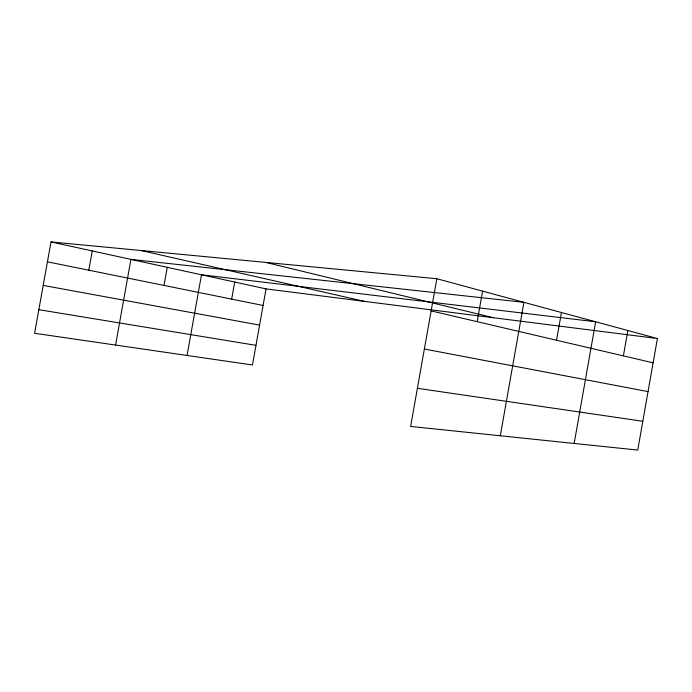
<?xml version="1.0" encoding="UTF-8"?>
<svg xmlns="http://www.w3.org/2000/svg" width="692" height="692" viewBox="0 0 692 692"><rect width="100%" height="100%" fill="white"/><g stroke="black" fill="none" stroke-linecap="round" stroke-linejoin="round"><path stroke-width="1.04" d="M623.388 355.878L627.86 330.517M657.4 338.526L637.739 450.068L410.624 426.445L436.842 278.729L51.009 241.932L34.6 333.276L252.476 364.987L266.048 288.893L657.4 338.526L436.842 278.729M477.177 321.676L482.592 291.133M500.299 435.778L523.922 302.335L130.926 259.379L115.573 345.066M556.532 340.239L561.437 312.507M574.152 443.46L595.639 321.78L201.493 274.793L187.065 355.463M88.792 270.2L92.252 250.937M164.03 285.424L167.274 267.32M231.664 299.117L234.718 282.051M417.388 388.298L642.816 421.272M38.838 309.696L255.979 345.343M43.198 285.407L259.587 325.11M424.369 349.019L648.041 391.611M47.437 261.835L263.09 305.475M51.009 241.932L266.048 288.893M141.133 250.521L364.502 301.383M431.133 310.907L653.118 362.833M265.832 262.415L493.353 317.723"/></g></svg>
